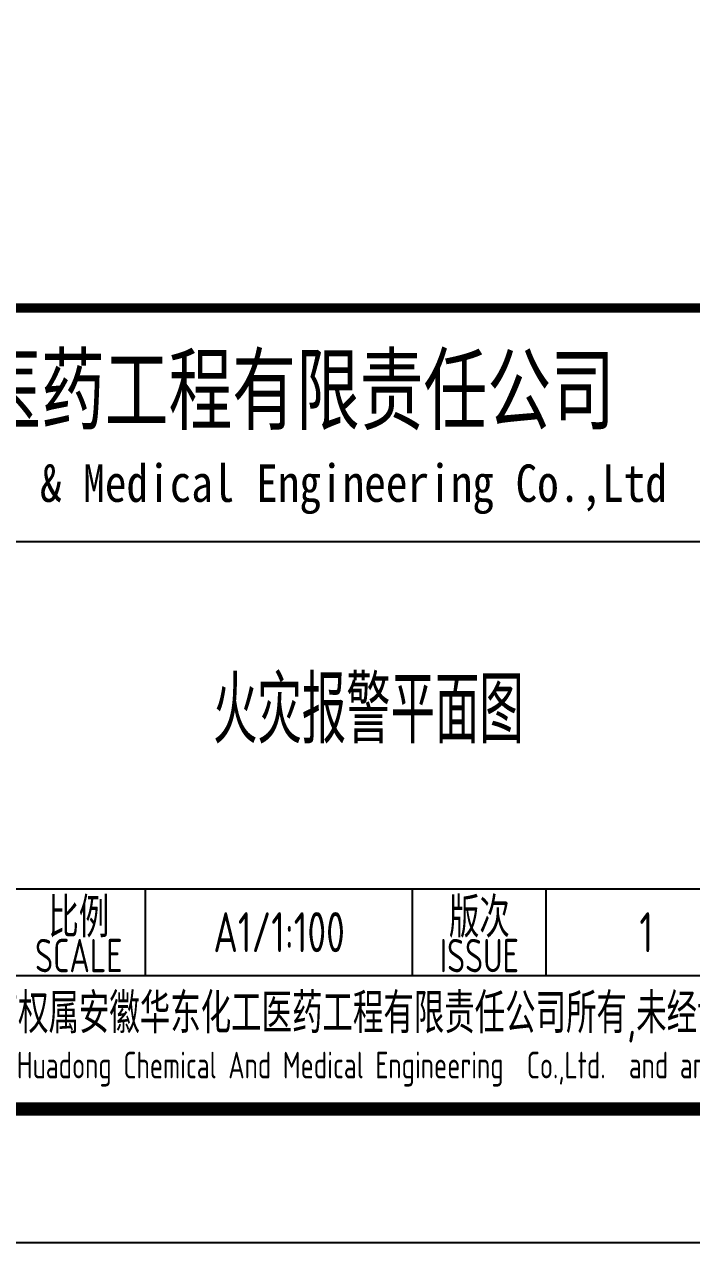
# Model space of a CAD drawing. Extents: x 1234595 to 2088511, y -80443 to 75292.
# Drawn here: x 1780384 to 1785381, y -60601 to -51477 of the extents above; entities that cross this region are included whole.
import ezdxf
from ezdxf.enums import TextEntityAlignment as Align

# ---------------------------------------------------------------- set-up
doc = ezdxf.new("R2010")
doc.units = 0
doc.header["$LTSCALE"] = 1000
doc.header["$MEASUREMENT"] = 0
doc.layers.get('0').update_dxf_attribs({"linetype": 'CONTINUOUS'})
doc.layers.add('PUB_TITLE', color=4, linetype='CONTINUOUS')
doc.styles.add('AHD', font='sceie.shx', dxfattribs={"width": 0.7, "bigfont": 'sceic.shx'})
doc.styles.add('ECEC_TQ_S', font='')
doc.styles.get('ECEC_TQ_S').set_extended_font_data('SimSun')

msp = doc.modelspace()

# ---------------------------------------------------------------- linework, layer by layer
for p, q in [((1774791.4, -55350.6), (1792791.4, -55350.6)), ((1774791.4, -57950.6), (1792791.4, -57950.6)), ((1781291.4, -58600.6), (1781291.4, -57950.6)), ((1783291.4, -58600.6), (1783291.4, -57950.6)), ((1784291.4, -58600.6), (1784291.4, -57950.6)), ((1774791.4, -58600.6), (1792791.4, -58600.6)), ((1774791.4, -59600.6), (1792791.4, -59600.6))]:
    msp.add_line(p, q)
msp.add_lwpolyline([(1792791.4, -53600.6, 70, 70, 0), (1774791.4, -53600.6, 70, 70, 0), (1774791.4, -59600.6, 0, 0, 0)], format="xyseb")
at = {"layer": 'PUB_TITLE', "color": 4}
msp.add_lwpolyline([(1709691.4, -60600.6), (1793791.4, -60600.6), (1793791.4, -1200.6), (1709691.4, -1200.6)], close=True, dxfattribs=at)
at = {"layer": 'PUB_TITLE', "color": 4, "const_width": 100}
msp.add_lwpolyline([(1712191.4, -59600.6), (1792791.4, -59600.6), (1792791.4, -2200.6), (1712191.4, -2200.6)], close=True, dxfattribs=at)

# ---------------------------------------------------------------- texts
for s, height, style, width, p in [('安徽华东化工医药工程有限责任公司', 500, 'ECEC_TQ_S', 0.7, (1780986.3, -54200.6)), ('安徽华东化工医药工程有限责任公司', 500, 'ECEC_TQ_S', 0.7, (1780986.3, -54200.6)), ('Anhui Huadong Chemical & Medical Engineering Co.,Ltd', 280, 'ECEC_TQ_S', 0.85, (1780986.3, -54950.6)), ('Anhui Huadong Chemical & Medical Engineering Co.,Ltd', 280, 'ECEC_TQ_S', 0.85, (1780986.3, -54950.6)), ('火灾报警平面图', 500, 'AHD', 0.7, (1782960.2, -56584.6)), ('比例', 300, 'AHD', 0.8, (1780791.4, -58150.6)), ('比例', 300, 'AHD', 0.8, (1780791.4, -58150.6)), ('版次', 300, 'AHD', 0.8, (1783791.4, -58150.6)), ('版次', 300, 'AHD', 0.8, (1783791.4, -58150.6)), ('SCALE', 250, 'AHD', 0.8, (1780791.4, -58450.6)), ('SCALE', 250, 'AHD', 0.8, (1780791.4, -58450.6)), ('ISSUE', 250, 'AHD', 0.8, (1783791.4, -58450.6)), ('ISSUE', 250, 'AHD', 0.8, (1783791.4, -58450.6)), ('本文件专有权属安徽华东化工医药工程有限责任公司所有,未经许可不得复制或转让给第三方', 300, 'AHD', 0.8, (1783791.4, -58900.6)), ('本文件专有权属安徽华东化工医药工程有限责任公司所有,未经许可不得复制或转让给第三方', 300, 'AHD', 0.8, (1783791.4, -58900.6)), ('The proprietary right of this document belongs to Anhui Huadong Chemical And Medical Engineering  Co.,Ltd.  and any replication or transfer to the 3rd. side is forbidden without its permission. ', 200, 'AHD', 0.8, (1783791.4, -59300.6)), ('The proprietary right of this document belongs to Anhui Huadong Chemical And Medical Engineering  Co.,Ltd.  and any replication or transfer to the 3rd. side is forbidden without its permission. ', 200, 'AHD', 0.8, (1783791.4, -59300.6))]:
    msp.add_text(s, height=height, dxfattribs=dict(style=style, width=width)).set_placement(p, align=Align.MIDDLE)
at = {"style": 'AHD', "width": 0.8}
for tag, text, p in [('A1/1:100', '1:100', (1782291.4, -58275.6)), ('1', '0', (1785041.4, -58275.6))]:
    msp.add_attdef(tag, text=text, height=300, dxfattribs=at).set_placement(p, align=Align.MIDDLE)

doc.saveas('drawing.dxf')
